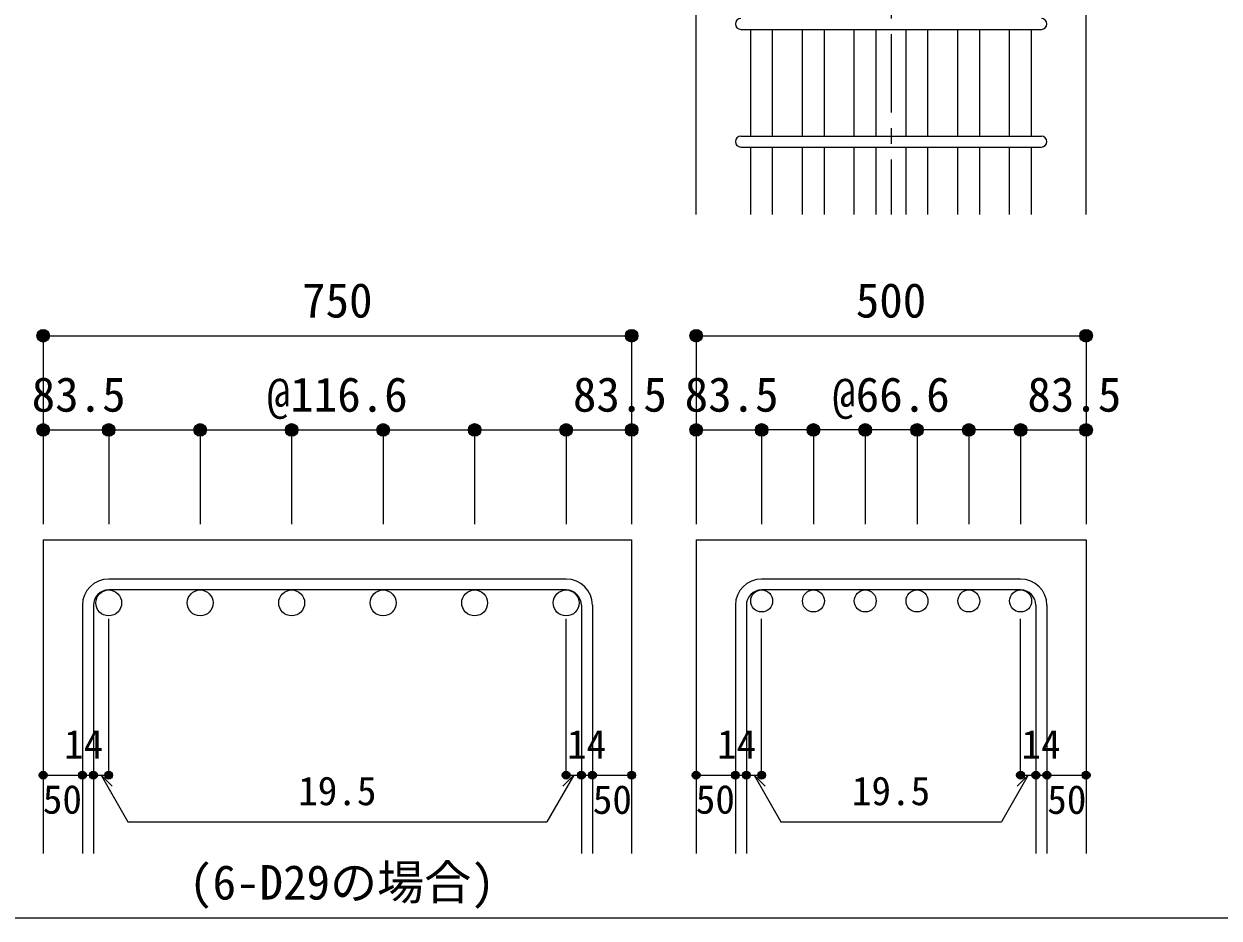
# Model space of a CAD drawing. Units: millimetres at full size, sheet at 1:20. Extents: x -3982 to 3969, y -2797 to 2801.
# Drawn here: x -737 to 786, y -2797 to -1657 of the extents above; entities that cross this region are included whole.
import ezdxf
from ezdxf.enums import TextEntityAlignment as Align

# ---------------------------------------------------------------- set-up
doc = ezdxf.new("R2010")
doc.units = ezdxf.units.MM
doc.header["$LTSCALE"] = 20
doc.header["$PDMODE"] = 32
doc.header["$PDSIZE"] = 10
doc.linetypes.add('CHAIN1', pattern=[8, 5, -1, 1, -1])
for name, color, linetype in [('6-1_躯体線', 2, 'Continuous'), ('6-5_梁主筋', 7, 'Continuous'), ('6-6_S.T.P.', 7, 'Continuous'), ('6-7_文字', 7, 'Continuous'), ('6-D_寸法', 4, 'Continuous'), ('F-0_枠', 6, 'Continuous')]:
    doc.layers.add(name, color=color, linetype=linetype)
doc.styles.add('ＭＳ ゴシック', font='')
doc.styles.get('ＭＳ ゴシック').set_extended_font_data('MS Gothic')

msp = doc.modelspace()

# ---------------------------------------------------------------- linework, layer by layer
at = {"layer": '6-1_躯体線'}
for p, q in [((119.79, -1900.21), (119.79, -1500.21)), ((-712.4, -2314.67), (-712.4, -2714.67)), ((-712.4, -2314.67), (37.6, -2314.67)), ((37.6, -2314.67), (37.6, -2714.67)), ((119.79, -2314.67), (119.79, -2714.67)), ((119.79, -2314.67), (616.79, -2314.67)), ((616.79, -2314.67), (616.79, -2714.67))]:
    msp.add_line(p, q, dxfattribs=at)
msp.add_lwpolyline([(616.79, -1900.21), (616.79, -1500.21), (843.29, -1500.21)], dxfattribs=at)
at = {"layer": '6-5_梁主筋'}
for p, q in [((189.29, -1800.21), (189.29, -1664.21)), ((217.29, -1800.21), (217.29, -1664.21)), ((255.29, -1800.21), (255.29, -1664.21)), ((283.29, -1800.21), (283.29, -1664.21)), ((321.29, -1800.21), (321.29, -1664.21)), ((349.29, -1800.21), (349.29, -1664.21)), ((387.29, -1800.21), (387.29, -1664.21)), ((415.29, -1800.21), (415.29, -1664.21)), ((453.29, -1800.21), (453.29, -1664.21)), ((481.29, -1800.21), (481.29, -1664.21)), ((519.29, -1800.21), (519.29, -1664.21)), ((547.29, -1800.21), (547.29, -1664.21)), ((189.29, -1900.21), (189.29, -1814.21)), ((217.29, -1900.21), (217.29, -1814.21)), ((255.29, -1900.21), (255.29, -1814.21)), ((283.29, -1900.21), (283.29, -1814.21)), ((321.29, -1900.21), (321.29, -1814.21)), ((349.29, -1900.21), (349.29, -1814.21)), ((387.29, -1900.21), (387.29, -1814.21)), ((415.29, -1900.21), (415.29, -1814.21)), ((453.29, -1900.21), (453.29, -1814.21)), ((481.29, -1900.21), (481.29, -1814.21)), ((519.29, -1900.21), (519.29, -1814.21)), ((547.29, -1900.21), (547.29, -1814.21))]:
    msp.add_line(p, q, dxfattribs=at)
at = {"layer": '6-5_梁主筋', "color": 3}
for centre, radius in [((-628.9, -2395.17), 16.5), ((-512.3, -2395.17), 16.5), ((-395.7, -2395.17), 16.5), ((-279.1, -2395.17), 16.5), ((-162.5, -2395.17), 16.5), ((-45.9, -2395.17), 16.5), ((203.29, -2392.67), 14), ((269.29, -2392.67), 14), ((335.29, -2392.67), 14), ((401.29, -2392.67), 14), ((467.29, -2392.67), 14), ((533.29, -2392.67), 14)]:
    msp.add_circle(centre, radius, dxfattribs=at)
at = {"layer": '6-6_S.T.P.'}
for p, q in [((176.79, -1664.21), (559.79, -1664.21)), ((176.79, -1800.21), (559.79, -1800.21)), ((176.79, -1814.21), (559.79, -1814.21)), ((-45.9, -2364.67), (-628.9, -2364.67)), ((533.29, -2364.67), (203.29, -2364.67)), ((-45.9, -2378.67), (-628.9, -2378.67)), ((533.29, -2378.67), (203.29, -2378.67)), ((-662.4, -2398.17), (-662.4, -2714.67)), ((-648.4, -2398.17), (-648.4, -2714.67)), ((-26.4, -2398.17), (-26.4, -2714.67)), ((-12.4, -2398.17), (-12.4, -2714.67)), ((169.79, -2398.17), (169.79, -2714.67)), ((183.79, -2398.17), (183.79, -2714.67)), ((552.79, -2398.17), (552.79, -2714.67)), ((566.79, -2398.17), (566.79, -2714.67))]:
    msp.add_line(p, q, dxfattribs=at)
for centre, radius, start, end in [((176.79, -1657.21), 7, 90, 270), ((559.79, -1657.21), 7, 270, 90), ((176.79, -1807.21), 7, 90, 270), ((559.79, -1807.21), 7, 270, 90), ((-628.9, -2398.17), 33.5, 90, 180), ((-45.9, -2398.17), 33.5, 0, 90), ((203.29, -2398.17), 33.5, 90, 180), ((533.29, -2398.17), 33.5, 0, 90), ((-628.9, -2398.17), 19.5, 90, 180), ((-45.9, -2398.17), 19.5, 0, 90), ((203.29, -2398.17), 19.5, 90, 180), ((533.29, -2398.17), 19.5, 0, 90)]:
    msp.add_arc(centre, radius, start, end, dxfattribs=at)
at = {"layer": '6-D_寸法', "linetype": 'CHAIN1'}
msp.add_line((368.29, -550.21), (368.29, -1900.21), dxfattribs=at)
at = {"layer": '6-D_寸法'}
for p, q in [((-712.4, -2054.67), (-712.4, -2174.67)), ((-712.4, -2054.67), (37.6, -2054.67)), ((37.6, -2054.67), (37.6, -2174.67)), ((119.79, -2054.67), (119.79, -2174.67)), ((119.79, -2054.67), (616.79, -2054.67)), ((616.79, -2054.67), (616.79, -2174.67)), ((-712.4, -2174.67), (-712.4, -2294.67)), ((-712.4, -2174.67), (-45.9, -2174.67)), ((-628.9, -2174.67), (-628.9, -2294.67)), ((-512.3, -2174.67), (-512.3, -2294.67)), ((-395.7, -2174.67), (-395.7, -2294.67)), ((-279.1, -2174.67), (-279.1, -2294.67)), ((-162.5, -2174.67), (-162.5, -2294.67)), ((-45.9, -2174.67), (-45.9, -2294.67)), ((-45.9, -2174.67), (37.6, -2174.67)), ((37.6, -2174.67), (37.6, -2294.67)), ((119.79, -2174.67), (203.29, -2174.67)), ((119.79, -2174.67), (119.79, -2294.67)), ((203.29, -2174.67), (203.29, -2294.67)), ((335.29, -2174.67), (203.29, -2174.67)), ((269.29, -2174.67), (269.29, -2294.67)), ((401.29, -2174.67), (335.29, -2174.67)), ((335.29, -2174.67), (335.29, -2294.67)), ((533.29, -2174.67), (401.29, -2174.67)), ((401.29, -2174.67), (401.29, -2294.67)), ((467.29, -2174.67), (467.29, -2294.67)), ((533.29, -2174.67), (533.29, -2294.67)), ((533.29, -2174.67), (616.79, -2174.67)), ((616.79, -2174.67), (616.79, -2294.67)), ((-628.9, -2614.67), (-628.9, -2415.34)), ((-45.9, -2614.67), (-45.9, -2415.34)), ((203.29, -2614.67), (203.29, -2415.34)), ((533.29, -2614.67), (533.29, -2415.34)), ((-712.4, -2614.67), (-662.4, -2614.67)), ((-662.4, -2614.67), (-628.9, -2614.67)), ((-638.65, -2614.67), (-624.5, -2628.81)), ((-638.65, -2614.67), (-604.42, -2673.95)), ((-36.15, -2614.67), (-70.37, -2673.95)), ((-36.15, -2614.67), (-50.29, -2628.81)), ((-45.9, -2614.67), (37.6, -2614.67)), ((-26.4, -2614.67), (-12.4, -2614.67)), ((119.79, -2614.67), (169.79, -2614.67)), ((169.79, -2614.67), (203.29, -2614.67)), ((193.54, -2614.67), (207.68, -2628.81)), ((193.54, -2614.67), (227.76, -2673.95)), ((543.04, -2614.67), (508.82, -2673.95)), ((543.04, -2614.67), (528.9, -2628.81)), ((533.29, -2614.67), (616.79, -2614.67)), ((552.79, -2614.67), (566.79, -2614.67)), ((-604.42, -2673.95), (-70.37, -2673.95)), ((227.76, -2673.95), (508.82, -2673.95))]:
    msp.add_line(p, q, dxfattribs=at)
for points in [[(37.6, -2054.67), (37.6, -2174.67), (37.6, -2294.67)], [(616.79, -2054.67), (616.79, -2174.67), (616.79, -2294.67)]]:
    msp.add_lwpolyline(points, dxfattribs=at)
for centre, radius in [((-712.4, -2054.67), 8), ((-712.4, -2054.67), 7.2), ((-712.4, -2054.67), 6.4), ((-712.4, -2054.67), 5.6), ((-712.4, -2054.67), 4.8), ((-712.4, -2054.67), 4), ((-712.4, -2054.67), 3.2), ((-712.4, -2054.67), 2.4), ((-712.4, -2054.67), 1.6), ((-712.4, -2054.67), 0.8), ((37.6, -2054.67), 8), ((37.6, -2054.67), 7.2), ((37.6, -2054.67), 6.4), ((37.6, -2054.67), 5.6), ((37.6, -2054.67), 4.8), ((37.6, -2054.67), 4), ((37.6, -2054.67), 3.2), ((37.6, -2054.67), 2.4), ((37.6, -2054.67), 1.6), ((37.6, -2054.67), 0.8), ((119.79, -2054.67), 8), ((119.79, -2054.67), 7.2), ((119.79, -2054.67), 6.4), ((119.79, -2054.67), 5.6), ((119.79, -2054.67), 4.8), ((119.79, -2054.67), 4), ((119.79, -2054.67), 3.2), ((119.79, -2054.67), 2.4), ((119.79, -2054.67), 1.6), ((119.79, -2054.67), 0.8), ((616.79, -2054.67), 8), ((616.79, -2054.67), 7.2), ((616.79, -2054.67), 6.4), ((616.79, -2054.67), 5.6), ((616.79, -2054.67), 4.8), ((616.79, -2054.67), 4), ((616.79, -2054.67), 3.2), ((616.79, -2054.67), 2.4), ((616.79, -2054.67), 1.6), ((616.79, -2054.67), 0.8), ((-712.4, -2174.67), 8), ((-712.4, -2174.67), 7.2), ((-712.4, -2174.67), 6.4), ((-712.4, -2174.67), 5.6), ((-712.4, -2174.67), 4.8), ((-712.4, -2174.67), 4), ((-712.4, -2174.67), 3.2), ((-712.4, -2174.67), 2.4), ((-712.4, -2174.67), 1.6), ((-712.4, -2174.67), 0.8), ((-628.9, -2174.67), 8), ((-628.9, -2174.67), 7.2), ((-628.9, -2174.67), 6.4), ((-628.9, -2174.67), 5.6), ((-628.9, -2174.67), 4.8), ((-628.9, -2174.67), 4), ((-628.9, -2174.67), 3.2), ((-628.9, -2174.67), 2.4), ((-628.9, -2174.67), 1.6), ((-628.9, -2174.67), 0.8), ((-512.3, -2174.67), 8), ((-512.3, -2174.67), 7.2), ((-512.3, -2174.67), 6.4), ((-512.3, -2174.67), 5.6), ((-512.3, -2174.67), 4.8), ((-512.3, -2174.67), 4), ((-512.3, -2174.67), 3.2), ((-512.3, -2174.67), 2.4), ((-512.3, -2174.67), 1.6), ((-512.3, -2174.67), 0.8), ((-395.7, -2174.67), 8), ((-395.7, -2174.67), 7.2), ((-395.7, -2174.67), 6.4), ((-395.7, -2174.67), 5.6), ((-395.7, -2174.67), 4.8), ((-395.7, -2174.67), 4), ((-395.7, -2174.67), 3.2), ((-395.7, -2174.67), 2.4), ((-395.7, -2174.67), 1.6), ((-395.7, -2174.67), 0.8), ((-279.1, -2174.67), 8), ((-279.1, -2174.67), 7.2), ((-279.1, -2174.67), 6.4), ((-279.1, -2174.67), 5.6), ((-279.1, -2174.67), 4.8), ((-279.1, -2174.67), 4), ((-279.1, -2174.67), 3.2), ((-279.1, -2174.67), 2.4), ((-279.1, -2174.67), 1.6), ((-279.1, -2174.67), 0.8), ((-162.5, -2174.67), 8), ((-162.5, -2174.67), 7.2), ((-162.5, -2174.67), 6.4), ((-162.5, -2174.67), 5.6), ((-162.5, -2174.67), 4.8), ((-162.5, -2174.67), 4), ((-162.5, -2174.67), 3.2), ((-162.5, -2174.67), 2.4), ((-162.5, -2174.67), 1.6), ((-162.5, -2174.67), 0.8), ((-45.9, -2174.67), 8), ((-45.9, -2174.67), 7.2), ((-45.9, -2174.67), 6.4), ((-45.9, -2174.67), 5.6), ((-45.9, -2174.67), 4.8), ((-45.9, -2174.67), 4), ((-45.9, -2174.67), 3.2), ((-45.9, -2174.67), 2.4), ((-45.9, -2174.67), 1.6), ((-45.9, -2174.67), 0.8), ((37.6, -2174.67), 8), ((37.6, -2174.67), 7.2), ((37.6, -2174.67), 6.4), ((37.6, -2174.67), 5.6), ((37.6, -2174.67), 4.8), ((37.6, -2174.67), 4), ((37.6, -2174.67), 3.2), ((37.6, -2174.67), 2.4), ((37.6, -2174.67), 1.6), ((37.6, -2174.67), 0.8), ((119.79, -2174.67), 8), ((119.79, -2174.67), 7.2), ((119.79, -2174.67), 6.4), ((119.79, -2174.67), 5.6), ((119.79, -2174.67), 4.8), ((119.79, -2174.67), 4), ((119.79, -2174.67), 3.2), ((119.79, -2174.67), 2.4), ((119.79, -2174.67), 1.6), ((119.79, -2174.67), 0.8), ((203.29, -2174.67), 8), ((203.29, -2174.67), 7.2), ((203.29, -2174.67), 6.4), ((203.29, -2174.67), 5.6), ((203.29, -2174.67), 4.8), ((203.29, -2174.67), 4), ((203.29, -2174.67), 3.2), ((203.29, -2174.67), 2.4), ((203.29, -2174.67), 1.6), ((203.29, -2174.67), 0.8), ((269.29, -2174.67), 8), ((269.29, -2174.67), 7.2), ((269.29, -2174.67), 6.4), ((269.29, -2174.67), 5.6), ((269.29, -2174.67), 4.8), ((269.29, -2174.67), 4), ((269.29, -2174.67), 3.2), ((269.29, -2174.67), 2.4), ((269.29, -2174.67), 1.6), ((269.29, -2174.67), 0.8), ((335.29, -2174.67), 8), ((335.29, -2174.67), 7.2), ((335.29, -2174.67), 6.4), ((335.29, -2174.67), 5.6), ((335.29, -2174.67), 4.8), ((335.29, -2174.67), 4), ((335.29, -2174.67), 3.2), ((335.29, -2174.67), 2.4), ((335.29, -2174.67), 1.6), ((335.29, -2174.67), 0.8), ((401.29, -2174.67), 8), ((401.29, -2174.67), 7.2), ((401.29, -2174.67), 6.4), ((401.29, -2174.67), 5.6), ((401.29, -2174.67), 4.8), ((401.29, -2174.67), 4), ((401.29, -2174.67), 3.2), ((401.29, -2174.67), 2.4), ((401.29, -2174.67), 1.6), ((401.29, -2174.67), 0.8), ((467.29, -2174.67), 8), ((467.29, -2174.67), 7.2), ((467.29, -2174.67), 6.4), ((467.29, -2174.67), 5.6), ((467.29, -2174.67), 4.8), ((467.29, -2174.67), 4), ((467.29, -2174.67), 3.2), ((467.29, -2174.67), 2.4), ((467.29, -2174.67), 1.6), ((467.29, -2174.67), 0.8), ((533.29, -2174.67), 8), ((533.29, -2174.67), 7.2), ((533.29, -2174.67), 6.4), ((533.29, -2174.67), 5.6), ((533.29, -2174.67), 4.8), ((533.29, -2174.67), 4), ((533.29, -2174.67), 3.2), ((533.29, -2174.67), 2.4), ((533.29, -2174.67), 1.6), ((533.29, -2174.67), 0.8), ((616.79, -2174.67), 8), ((616.79, -2174.67), 7.2), ((616.79, -2174.67), 6.4), ((616.79, -2174.67), 5.6), ((616.79, -2174.67), 4.8), ((616.79, -2174.67), 4), ((616.79, -2174.67), 3.2), ((616.79, -2174.67), 2.4), ((616.79, -2174.67), 1.6), ((616.79, -2174.67), 0.8), ((-712.4, -2614.67), 4), ((-712.4, -2614.67), 3.6), ((-712.4, -2614.67), 3.2), ((-712.4, -2614.67), 2.8), ((-712.4, -2614.67), 2.4), ((-712.4, -2614.67), 2), ((-712.4, -2614.67), 1.6), ((-712.4, -2614.67), 1.2), ((-712.4, -2614.67), 0.8), ((-712.4, -2614.67), 0.4), ((-662.4, -2614.67), 4), ((-662.4, -2614.67), 3.6), ((-662.4, -2614.67), 3.2), ((-662.4, -2614.67), 2.8), ((-662.4, -2614.67), 2.4), ((-662.4, -2614.67), 2), ((-662.4, -2614.67), 1.6), ((-662.4, -2614.67), 1.2), ((-662.4, -2614.67), 0.8), ((-662.4, -2614.67), 0.4), ((-648.4, -2614.67), 4), ((-648.4, -2614.67), 3.6), ((-648.4, -2614.67), 3.2), ((-648.4, -2614.67), 2.8), ((-648.4, -2614.67), 2.4), ((-648.4, -2614.67), 2), ((-648.4, -2614.67), 1.6), ((-648.4, -2614.67), 1.2), ((-648.4, -2614.67), 0.8), ((-648.4, -2614.67), 0.4), ((-628.9, -2614.67), 4), ((-628.9, -2614.67), 3.6), ((-628.9, -2614.67), 3.2), ((-628.9, -2614.67), 2.8), ((-628.9, -2614.67), 2.4), ((-628.9, -2614.67), 2), ((-628.9, -2614.67), 1.6), ((-628.9, -2614.67), 1.2), ((-628.9, -2614.67), 0.8), ((-628.9, -2614.67), 0.4), ((-45.9, -2614.67), 4), ((-45.9, -2614.67), 3.6), ((-45.9, -2614.67), 3.2), ((-45.9, -2614.67), 2.8), ((-45.9, -2614.67), 2.4), ((-45.9, -2614.67), 2), ((-45.9, -2614.67), 1.6), ((-45.9, -2614.67), 1.2), ((-45.9, -2614.67), 0.8), ((-45.9, -2614.67), 0.4), ((-26.4, -2614.67), 4), ((-26.4, -2614.67), 3.6), ((-26.4, -2614.67), 3.2), ((-26.4, -2614.67), 2.8), ((-26.4, -2614.67), 2.4), ((-26.4, -2614.67), 2), ((-26.4, -2614.67), 1.6), ((-26.4, -2614.67), 1.2), ((-26.4, -2614.67), 0.8), ((-26.4, -2614.67), 0.4), ((-12.4, -2614.67), 4), ((-12.4, -2614.67), 3.6), ((-12.4, -2614.67), 3.2), ((-12.4, -2614.67), 2.8), ((-12.4, -2614.67), 2.4), ((-12.4, -2614.67), 2), ((-12.4, -2614.67), 1.6), ((-12.4, -2614.67), 1.2), ((-12.4, -2614.67), 0.8), ((-12.4, -2614.67), 0.4), ((37.6, -2614.67), 4), ((37.6, -2614.67), 3.6), ((37.6, -2614.67), 3.2), ((37.6, -2614.67), 2.8), ((37.6, -2614.67), 2.4), ((37.6, -2614.67), 2), ((37.6, -2614.67), 1.6), ((37.6, -2614.67), 1.2), ((37.6, -2614.67), 0.8), ((37.6, -2614.67), 0.4), ((119.79, -2614.67), 4), ((119.79, -2614.67), 3.6), ((119.79, -2614.67), 3.2), ((119.79, -2614.67), 2.8), ((119.79, -2614.67), 2.4), ((119.79, -2614.67), 2), ((119.79, -2614.67), 1.6), ((119.79, -2614.67), 1.2), ((119.79, -2614.67), 0.8), ((119.79, -2614.67), 0.4), ((169.79, -2614.67), 4), ((169.79, -2614.67), 3.6), ((169.79, -2614.67), 3.2), ((169.79, -2614.67), 2.8), ((169.79, -2614.67), 2.4), ((169.79, -2614.67), 2), ((169.79, -2614.67), 1.6), ((169.79, -2614.67), 1.2), ((169.79, -2614.67), 0.8), ((169.79, -2614.67), 0.4), ((183.79, -2614.67), 4), ((183.79, -2614.67), 3.6), ((183.79, -2614.67), 3.2), ((183.79, -2614.67), 2.8), ((183.79, -2614.67), 2.4), ((183.79, -2614.67), 2), ((183.79, -2614.67), 1.6), ((183.79, -2614.67), 1.2), ((183.79, -2614.67), 0.8), ((183.79, -2614.67), 0.4), ((203.29, -2614.67), 4), ((203.29, -2614.67), 3.6), ((203.29, -2614.67), 3.2), ((203.29, -2614.67), 2.8), ((203.29, -2614.67), 2.4), ((203.29, -2614.67), 2), ((203.29, -2614.67), 1.6), ((203.29, -2614.67), 1.2), ((203.29, -2614.67), 0.8), ((203.29, -2614.67), 0.4), ((533.29, -2614.67), 4), ((533.29, -2614.67), 3.6), ((533.29, -2614.67), 3.2), ((533.29, -2614.67), 2.8), ((533.29, -2614.67), 2.4), ((533.29, -2614.67), 2), ((533.29, -2614.67), 1.6), ((533.29, -2614.67), 1.2), ((533.29, -2614.67), 0.8), ((533.29, -2614.67), 0.4), ((552.79, -2614.67), 4), ((552.79, -2614.67), 3.6), ((552.79, -2614.67), 3.2), ((552.79, -2614.67), 2.8), ((552.79, -2614.67), 2.4), ((552.79, -2614.67), 2), ((552.79, -2614.67), 1.6), ((552.79, -2614.67), 1.2), ((552.79, -2614.67), 0.8), ((552.79, -2614.67), 0.4), ((566.79, -2614.67), 4), ((566.79, -2614.67), 3.6), ((566.79, -2614.67), 3.2), ((566.79, -2614.67), 2.8), ((566.79, -2614.67), 2.4), ((566.79, -2614.67), 2), ((566.79, -2614.67), 1.6), ((566.79, -2614.67), 1.2), ((566.79, -2614.67), 0.8), ((566.79, -2614.67), 0.4), ((616.79, -2614.67), 4), ((616.79, -2614.67), 3.6), ((616.79, -2614.67), 3.2), ((616.79, -2614.67), 2.8), ((616.79, -2614.67), 2.4), ((616.79, -2614.67), 2), ((616.79, -2614.67), 1.6), ((616.79, -2614.67), 1.2), ((616.79, -2614.67), 0.8), ((616.79, -2614.67), 0.4)]:
    msp.add_circle(centre, radius, dxfattribs=at)
at = {"layer": '6-D_寸法', "color": 7}
for p in [(-712.4, -2054.67), (-712.4, -2054.67), (37.6, -2054.67), (119.79, -2054.67), (119.79, -2054.67), (616.79, -2054.67), (-712.4, -2174.67), (-628.9, -2174.67), (-512.3, -2174.67), (-395.7, -2174.67), (-279.1, -2174.67), (-162.5, -2174.67), (-45.9, -2174.67), (37.6, -2174.67), (119.79, -2174.67), (203.29, -2174.67), (269.29, -2174.67), (335.29, -2174.67), (401.29, -2174.67), (467.29, -2174.67), (533.29, -2174.67), (616.79, -2174.67), (-712.4, -2614.67), (-662.4, -2614.67), (-648.4, -2614.67), (-628.9, -2614.67), (-45.9, -2614.67), (-26.4, -2614.67), (-12.4, -2614.67), (37.6, -2614.67), (119.79, -2614.67), (169.79, -2614.67), (183.79, -2614.67), (203.29, -2614.67), (533.29, -2614.67), (552.79, -2614.67), (566.79, -2614.67), (616.79, -2614.67)]:
    msp.add_point(p, dxfattribs=at)
at = {"layer": 'F-0_枠'}
msp.add_line((3969.4, -2796.83), (-3981.92, -2796.83), dxfattribs=at)

# ---------------------------------------------------------------- texts
at = {"layer": '6-7_文字', "style": 'ＭＳ ゴシック'}
msp.add_text('(6-D29の場合)', height=43.99, dxfattribs=at).set_placement((-526.39, -2786.44), align=Align.BOTTOM_LEFT)
at = {"layer": '6-D_寸法', "style": 'ＭＳ ゴシック'}
for s, height, p in [('750', 43.99, (-382.4, -2044.67)), ('500', 43.99, (323.29, -2044.67)), ('83.5', 43.99, (-727.02, -2164.62)), ('@116.6', 43.99, (-427.4, -2164.67)), ('83.5', 43.99, (-37.24, -2164.62)), ('83.5', 43.99, (105.17, -2164.62)), ('@66.6', 43.99, (293.29, -2164.67)), ('83.5', 43.99, (541.94, -2164.62)), ('14', 36.66, (-685.71, -2604.6)), ('14', 36.66, (-44.79, -2604.67)), ('14', 36.66, (146.48, -2604.6)), ('14', 36.66, (534.4, -2604.67)), ('19.5', 36.66, (-387.4, -2663.95)), ('19.5', 36.66, (318.29, -2663.95)), ('50', 36.66, (-712.85, -2674.77)), ('50', 36.66, (-11.93, -2675.01)), ('50', 36.66, (119.33, -2674.77)), ('50', 36.66, (567.26, -2675.01))]:
    msp.add_text(s, height=height, dxfattribs=at).set_placement(p, align=Align.BOTTOM_LEFT)

doc.saveas('drawing.dxf')
